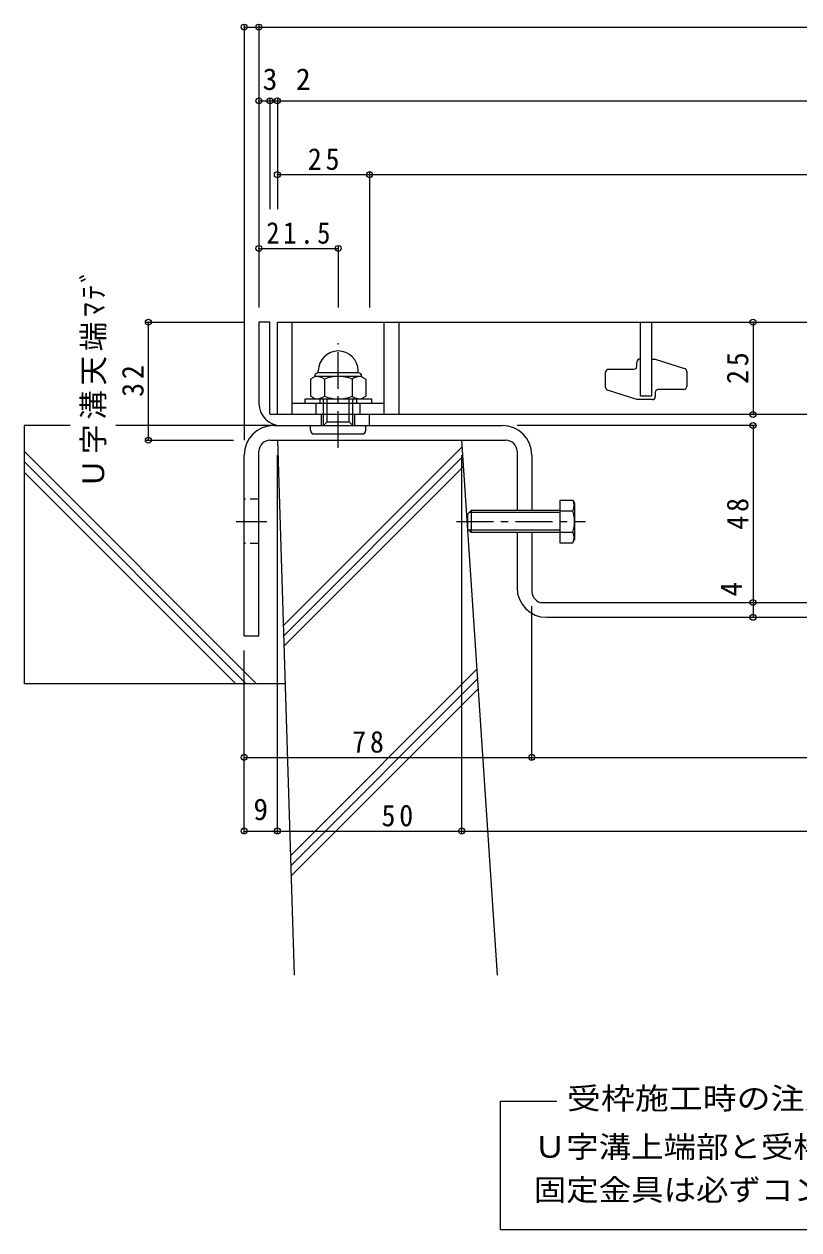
# Model space of a CAD drawing. Units: millimetres on the paper, enlarged 10 times, with parts at other scales. Extents: x -2184 to 2306, y -1959 to 1524.
# Drawn here: x -2184 to -1134, y -1432 to 203 of the extents above; entities that cross this region are included whole.
import ezdxf
from ezdxf.enums import TextEntityAlignment as Align

# ---------------------------------------------------------------- set-up
doc = ezdxf.new("R2010")
doc.units = ezdxf.units.MM
doc.header["$LTSCALE"] = 10
doc.header["$PDMODE"] = 32
doc.header["$PDSIZE"] = 8
doc.linetypes.add('CHAIN1', pattern=[8, 5, -1, 1, -1])
doc.linetypes.add('DASHED1', pattern=[1.8, 1.2, -0.6])
for name, color, linetype, lineweight in [('D-1_躯体', 2, 'Continuous', 9), ('D-2_仕上', 3, 'Continuous', 9), ('D-4_文字', 7, 'Continuous', 9), ('D-5_建具', 7, 'Continuous', 9), ('D-6_間仕切', 6, 'Continuous', 9), ('D-8_ハッチ', 3, 'Continuous', 9), ('D-A_インテリア', 2, 'Continuous', 9), ('D-B_衛生陶器', 2, 'Continuous', 9)]:
    doc.layers.add(name, color=color, linetype=linetype, lineweight=lineweight)
doc.styles.add('ＭＳ ゴシック', font='')
doc.styles.get('ＭＳ ゴシック').set_extended_font_data('MS Gothic')

msp = doc.modelspace()

# ---------------------------------------------------------------- linework, layer by layer
at = {"layer": 'D-1_躯体'}
for p, q in [((-1865.89, -201.37), (-1865.89, -311.37)), ((-1780.89, -341.37), (-1780.89, -326.37)), ((-1735.89, -341.37), (-1735.89, -326.37))]:
    msp.add_line(p, q, dxfattribs=at)
for points in [[(-1850.89, -325.37), (-1850.89, -201.37), (-1865.89, -201.37)], [(-1835.89, -341.37), (-1715.89, -341.37), (-1715.89, -326.37), (-1849.89, -326.37)]]:
    msp.add_lwpolyline(points, dxfattribs=at)
for centre, radius in [((-1835.89, -311.37), 30), ((-1849.89, -325.37), 1)]:
    msp.add_arc(centre, radius, 180, 270, dxfattribs=at)
at = {"layer": 'D-2_仕上'}
for p, q in [((-1840.89, -326.37), (-1840.89, -201.37)), ((-1820.89, -326.37), (-1820.89, -201.37)), ((-1695.89, -326.37), (-1695.89, -201.37)), ((-1675.89, -326.37), (-1675.89, -201.37)), ((-1348.39, -301.37), (-1348.39, -201.37)), ((-1333.39, -201.37), (-1333.39, -301.37)), ((-1353.39, -261.12), (-1353.39, -255.37)), ((-1349.39, -251.37), (-1348.39, -251.37)), ((-1395.89, -289.71), (-1395.89, -269.12)), ((-1391.89, -265.12), (-1357.39, -265.12)), ((-1285.89, -268.03), (-1285.89, -288.62)), ((-1353.39, -306.37), (-1393.13, -293.51)), ((-1289.89, -292.62), (-1324.39, -292.62)), ((-1332.39, -306.37), (-1353.39, -306.37)), ((-1348.39, -301.37), (-1333.39, -301.37)), ((-1328.39, -296.62), (-1328.39, -302.37)), ((159.11, -326.37), (-1840.89, -326.37)), ((-1695.89, -311.37), (-1820.89, -311.37)), ((-1788.39, -326.37), (-1788.39, -311.37)), ((-1728.39, -326.37), (-1728.39, -311.37))]:
    msp.add_line(p, q, dxfattribs=at)
for points in [[(-1840.89, -201.37), (159.11, -201.37), (159.11, -326.37)], [(-1333.39, -251.37), (-1328.39, -251.37), (-1288.66, -264.22)]]:
    msp.add_lwpolyline(points, dxfattribs=at)
for centre, start, end in [((-1357.39, -261.12), 270, 0), ((-1349.39, -255.37), 90, 180), ((-1391.89, -269.12), 90, 180), ((-1289.89, -268.03), 0, 72.07208), ((-1391.89, -289.71), 180, 252.07208), ((-1324.39, -296.62), 90, 180), ((-1289.89, -288.62), 270, 0), ((-1332.39, -302.37), 270, 0)]:
    msp.add_arc(centre, 4, start, end, dxfattribs=at)
at = {"layer": 'D-4_文字'}
for p, q in [((-1885.89, 201.63), (-1885.89, -361.37)), ((-1885.89, 198.63), (-1865.89, 198.63)), ((-1865.89, 201.63), (-1865.89, -181.37)), ((-1865.89, 198.63), (184.11, 198.63)), ((-1865.89, 98.63), (-1850.89, 98.63)), ((-1850.89, 101.63), (-1850.89, -48.32)), ((-1850.89, 98.63), (-1840.89, 98.63)), ((-1840.89, 101.63), (-1840.89, -48.32)), ((-1840.89, 98.63), (159.11, 98.63)), ((-1715.89, 1.63), (-1715.89, -181.37)), ((-1840.89, -1.37), (-1715.89, -1.37)), ((-1715.89, -1.37), (34.11, -1.37)), ((-1865.89, -101.37), (-1758.39, -101.37)), ((-1758.39, -98.37), (-1758.39, -181.37)), ((-2018.89, -201.37), (-1885.89, -201.37)), ((-2015.89, -201.37), (-2015.89, -361.37)), ((-1195.89, -201.37), (-1195.89, -326.37)), ((-1192.89, -341.37), (-1515.89, -341.37)), ((-1195.89, -341.37), (-1195.89, -581.37)), ((-2018.89, -361.37), (-1900.54, -361.37)), ((-1840.89, -894.04), (-1840.89, -381.37)), ((-1590.89, -894.04), (-1590.89, -381.37)), ((-1495.89, -794.15), (-1495.89, -586.37)), ((-1195.89, -581.37), (-1195.89, -601.37)), ((-1885.89, -894.04), (-1885.89, -646.37)), ((-1885.89, -791.15), (-1495.89, -791.15)), ((-1495.89, -791.15), (-185.89, -791.15)), ((-1885.89, -891.04), (-1840.89, -891.04)), ((-1840.89, -891.04), (-1590.89, -891.04)), ((-1590.89, -891.04), (-90.89, -891.04))]:
    msp.add_line(p, q, dxfattribs=at)
for p in [(-1885.89, 198.63), (-1865.89, 198.63), (-1865.89, 98.63), (-1850.89, 98.63), (-1840.89, 98.63), (-1840.89, -1.37), (-1715.89, -1.37), (-1865.89, -101.37), (-1758.39, -101.37), (-2015.89, -201.37), (-1195.89, -201.37), (-1195.89, -326.37), (-1195.89, -341.37), (-2015.89, -361.37), (-1195.89, -581.37), (-1195.89, -601.37), (-1885.89, -791.15), (-1495.89, -791.15), (-1885.89, -891.04), (-1840.89, -891.04), (-1590.89, -891.04)]:
    msp.add_point(p, dxfattribs=at)
at = {"layer": 'D-5_建具'}
for p, q in [((-1538.19, -1256.99), (-1462.1, -1256.99)), ((-1538.19, -1431.6), (-1538.19, -1256.99)), ((-143.6, -1431.6), (-1538.19, -1431.6))]:
    msp.add_line(p, q, dxfattribs=at)
at = {"layer": 'D-6_間仕切'}
for p, q in [((-2184.29, -341.37), (-2184.29, -691.37)), ((-2121.67, -341.37), (-2184.29, -341.37)), ((-1845.94, -341.37), (-2059.96, -341.37)), ((-1840.89, -361.37), (-1590.89, -361.37)), ((-1840.89, -361.37), (-1818.24, -1086.37)), ((-1833.03, -613.01), (-1590.3, -370.28)), ((-1542.56, -1086.37), (-1590.89, -361.37)), ((-1869.08, -691.37), (-2184.29, -376.16)), ((-1883.22, -691.37), (-2184.29, -390.3)), ((-1832.6, -626.72), (-1589.42, -383.54)), ((-1897.37, -691.37), (-2184.29, -404.44)), ((-1832.17, -640.43), (-1588.53, -396.79)), ((-1823.29, -924.73), (-1570.21, -671.65)), ((-1822.86, -938.45), (-1569.32, -684.91)), ((-1830.58, -691.37), (-2184.29, -691.37)), ((-1822.43, -952.16), (-1568.44, -698.17))]:
    msp.add_line(p, q, dxfattribs=at)
at = {"layer": 'D-8_ハッチ'}
for p, q in [((-1845.89, -341.37), (-1535.89, -341.37)), ((-1850.89, -361.37), (-1530.89, -361.37)), ((-1885.89, -626.37), (-1885.89, -381.37)), ((-1865.89, -626.37), (-1865.89, -376.37)), ((-1515.89, -376.37), (-1515.89, -456.37)), ((-1495.89, -381.37), (-1495.89, -456.37)), ((-1515.89, -486.37), (-1515.89, -561.37)), ((-1495.89, -486.37), (-1495.89, -566.37)), ((-1480.89, -581.37), (-200.89, -581.37)), ((-1475.89, -601.37), (-205.89, -601.37)), ((-1885.89, -626.37), (-1865.89, -626.37))]:
    msp.add_line(p, q, dxfattribs=at)
at = {"layer": 'D-8_ハッチ', "linetype": 'DASHED1'}
for p, q in [((-1865.89, -441.37), (-1885.89, -441.37)), ((-1865.89, -501.37), (-1885.89, -501.37))]:
    msp.add_line(p, q, dxfattribs=at)
at = {"layer": 'D-8_ハッチ', "color": 7, "linetype": 'CHAIN1'}
msp.add_line((-1896.54, -471.37), (-1855.25, -471.37), dxfattribs=at)
at = {"layer": 'D-8_ハッチ'}
for centre, radius, start, end in [((-1845.89, -381.37), 40, 90, 180), ((-1535.89, -381.37), 40, 0, 90), ((-1850.89, -376.37), 15, 90, 180), ((-1530.89, -376.37), 15, 0, 90), ((-1475.89, -561.37), 40, 180, 270), ((-1480.89, -566.37), 15, 180, 270)]:
    msp.add_arc(centre, radius, start, end, dxfattribs=at)
at = {"layer": 'D-A_インテリア'}
for p, q in [((-1577.89, -456.37), (-1582.89, -461.37)), ((-1577.89, -456.37), (-1577.89, -486.37)), ((-1457.89, -456.37), (-1577.89, -456.37)), ((-1457.89, -442.5), (-1440.42, -442.5)), ((-1457.89, -442.5), (-1457.89, -500.24)), ((-1457.89, -456.93), (-1440.42, -456.93)), ((-1440.42, -442.5), (-1437.89, -446.87)), ((-1437.89, -446.87), (-1437.89, -495.87)), ((-1582.89, -461.37), (-1582.89, -481.37)), ((-1457.89, -459.37), (-1580.89, -459.37)), ((-1577.89, -486.37), (-1582.89, -481.37)), ((-1457.89, -483.37), (-1580.89, -483.37)), ((-1457.89, -486.37), (-1577.89, -486.37)), ((-1457.89, -485.8), (-1440.42, -485.8)), ((-1457.89, -500.24), (-1440.42, -500.24)), ((-1440.42, -500.24), (-1437.89, -495.87))]:
    msp.add_line(p, q, dxfattribs=at)
at = {"layer": 'D-A_インテリア', "color": 7, "linetype": 'CHAIN1'}
msp.add_line((-1597.89, -471.37), (-1422.89, -471.37), dxfattribs=at)
at = {"layer": 'D-A_インテリア'}
for centre, radius, start, end in [((-1452.92, -449.72), 14.43, 330.00001, 29.99999), ((-1480.47, -471.37), 42.57, 340.18087, 19.81913), ((-1452.92, -493.02), 14.43, 330.00001, 29.99999)]:
    msp.add_arc(centre, radius, start, end, dxfattribs=at)
at = {"layer": 'D-B_衛生陶器', "color": 7, "linetype": 'CHAIN1'}
msp.add_line((-1758.39, -371.78), (-1758.39, -229.74), dxfattribs=at)
at = {"layer": 'D-B_衛生陶器'}
for p, q in [((-1789.41, -274.87), (-1795.92, -278.63)), ((-1790.39, -274.87), (-1790.39, -275.44)), ((-1727.38, -274.87), (-1789.41, -274.87)), ((-1785.39, -269.87), (-1785.39, -267.37)), ((-1731.39, -269.87), (-1785.39, -269.87)), ((-1731.39, -269.87), (-1731.39, -267.37)), ((-1727.38, -274.87), (-1720.87, -278.63)), ((-1726.39, -274.87), (-1726.39, -275.44)), ((-1795.92, -278.63), (-1795.92, -301.61)), ((-1777.16, -278.63), (-1777.16, -301.61)), ((-1739.63, -278.63), (-1739.63, -301.61)), ((-1720.87, -278.63), (-1720.87, -301.61)), ((-1803.39, -305.37), (-1713.39, -305.37)), ((-1789.41, -305.37), (-1795.92, -301.61)), ((-1783.39, -305.37), (-1783.39, -311.37)), ((-1778.39, -341.37), (-1778.39, -305.37)), ((-1773.39, -336.37), (-1773.39, -305.37)), ((-1743.39, -336.37), (-1743.39, -305.37)), ((-1738.39, -341.37), (-1738.39, -305.37)), ((-1733.39, -305.37), (-1733.39, -311.37)), ((-1727.38, -305.37), (-1720.87, -301.61)), ((-1795.89, -347.87), (-1795.89, -341.37)), ((-1778.39, -341.37), (-1773.39, -336.37)), ((-1773.39, -336.37), (-1743.39, -336.37)), ((-1738.39, -341.37), (-1743.39, -336.37)), ((-1720.89, -347.87), (-1720.89, -341.37)), ((-1790.89, -352.87), (-1725.89, -352.87))]:
    msp.add_line(p, q, dxfattribs=at)
msp.add_lwpolyline([(-1713.39, -305.37), (-1713.39, -311.37), (-1803.39, -311.37), (-1803.39, -305.37)], dxfattribs=at)
for centre, radius, start, end in [((-1758.39, -267.37), 27, 0, 180), ((-1785.39, -274.87), 5, 90, 180), ((-1789.41, -296.68), 21.82, 55.84651, 90.00017), ((-1758.39, -323.54), 48.67, 67.32404, 112.67596), ((-1727.38, -296.68), 21.82, 89.99983, 124.15349), ((-1731.39, -274.87), 5, 0, 90), ((-1789.41, -283.55), 21.82, 269.99983, 304.15349), ((-1758.39, -256.7), 48.67, 247.32404, 292.67596), ((-1727.38, -283.55), 21.82, 235.84651, 270.00017), ((-1790.89, -347.87), 5, 180, 270), ((-1725.89, -347.87), 5, 270, 0)]:
    msp.add_arc(centre, radius, start, end, dxfattribs=at)

# ---------------------------------------------------------------- texts
at = {"layer": 'D-4_文字', "color": 2, "style": 'ＭＳ ゴシック'}
for s, p in [('3', (-1860.79, 104.63)), ('2', (-1815.73, 104.63)), ('9', (-1873.39, -885.04))]:
    msp.add_text(s, height=29.33, dxfattribs=at).set_placement(p, align=Align.BOTTOM_LEFT)
msp.add_text('4', height=29.33, rotation=90, dxfattribs=at).set_placement((-1201.89, -573.14), align=Align.BOTTOM_LEFT)
at = {"layer": 'D-4_文字', "color": 2, "char_height": 29.33, "attachment_point": 7, "style": 'ＭＳ ゴシック'}
for s, insert in [('\\T1.27;\\W0.95;25', (-1799.64, 4.63)), ('\\T1.28;\\W0.9;21.5', (-1855.89, -95.37)), ('\\T1.27;\\W0.95;78', (-1739.42, -785.15)), ('\\T1.27;\\W0.95;50', (-1699.71, -885.04))]:
    msp.add_mtext(s, dxfattribs=dict(at, insert=insert))
at = {"layer": 'D-4_文字', "color": 2, "char_height": 29.33, "attachment_point": 7, "rotation": 90, "style": 'ＭＳ ゴシック'}
for s, insert in [('\\T1.16;Ｕ字溝天端ﾏﾃﾞ', (-2072.51, -426.37)), ('\\T1.27;\\W0.95;25', (-1201.89, -285.12)), ('\\T1.27;\\W0.95;32', (-2021.89, -302.62)), ('\\T1.27;\\W0.95;48', (-1201.89, -482.62))]:
    msp.add_mtext(s, dxfattribs=dict(at, insert=insert))
at = {"layer": 'D-5_建具', "color": 2, "style": 'ＭＳ ゴシック'}
for s, width, p in [('受枠施工時の注意事項', 1.15, (-1448.22, -1276.83)), ('Ｕ字溝上端部と受枠下部とのすきまはモルタル等で埋めて下さい。', 1.1, (-1493.22, -1342.53)), ('固定金具は必ずコンクリート等で固定して下さい。', 1.1, (-1493.22, -1400.84))]:
    msp.add_text(s, height=29.33, dxfattribs=dict(at, width=width)).set_placement(p, align=Align.BOTTOM_LEFT)

doc.saveas('drawing.dxf')
